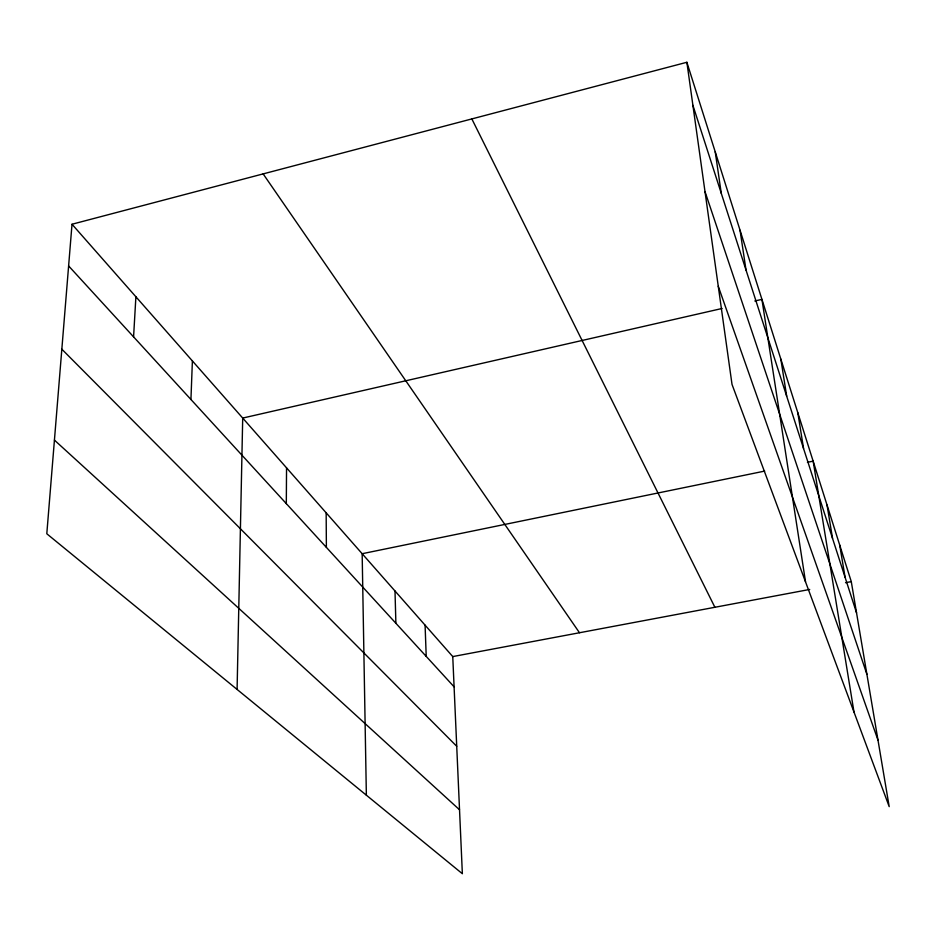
<?xml version="1.0" encoding="UTF-8"?>
<svg xmlns="http://www.w3.org/2000/svg" width="936" height="936" viewBox="0 0 936 936"><rect width="100%" height="100%" fill="white"/><g stroke="black" fill="none" stroke-linecap="round" stroke-linejoin="round"><path stroke-width="1.4" d="M286.311 503.638L286.545 467.836M237.089 689.434L242.705 418.064L722.112 308.47M190.932 399.496L192.395 360.933M133.579 336.878L135.895 296.782M72.013 224.242L46.8 533.766L462.361 873.721L452.755 656.581L72.013 224.242L686.872 62.279L851.28 581.619L889.2 806.645L732.022 384.415L686.872 62.279M754.825 300.994L761.927 299.368L805.533 581.876M764.689 471.089L362.162 553.714L366.362 795.19M807.44 462.314L813.15 461.144L853.983 712.027M452.755 656.581L809.71 589.446M845.547 582.695L851.28 581.619M54.428 440.107L459.529 809.769M61.834 349.198L456.721 746.273M68.62 265.941L454.089 686.825M263.145 173.897L579.478 632.736M471.838 118.919L714.893 607.277M718.263 286.264L878.003 740.2M704.995 191.564L866.912 674.365M692.897 105.3L856.545 612.858M839.697 545.033L845.091 577.301M827.038 505.042L832.549 538.411M797.823 412.753L803.556 448.496M780.846 359.12L786.685 396.174M740.037 230.221L746.039 270.118M715.233 151.854L721.27 193.296M425.084 625.166L426.219 656.393M395.004 591.002L395.881 623.271M326.161 512.834L326.383 547.385"/></g></svg>
